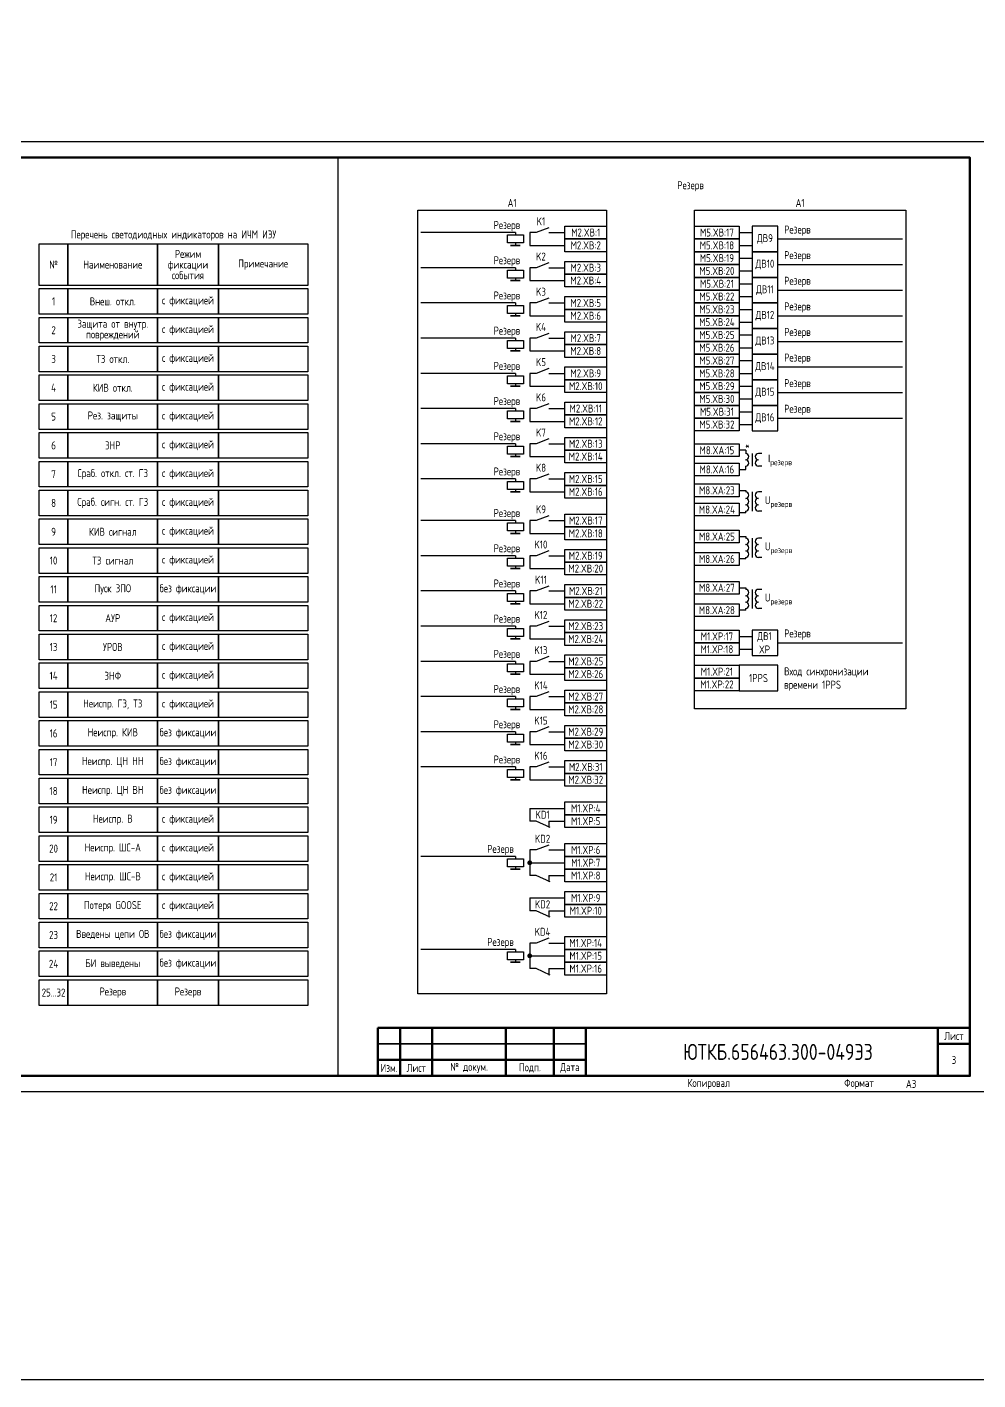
# Model space of a CAD drawing. Header units: millimetres. Extents: x -1117 to 4405, y -90 to 586.
# Drawn here: x 960.4 to 1257.5, y -90 to 332.8 of the extents above; entities that cross this region are included whole.
import ezdxf

# ---------------------------------------------------------------- set-up
doc = ezdxf.new("R2010")
doc.units = ezdxf.units.MM
doc.styles.add('Gost_type_A', font='GOST_A.TTF')

# ---------------------------------------------------------------- blocks, each defined once
blk = doc.blocks.new('Формат_А3')
blk.add_lwpolyline([(-420, 297), (0, 297), (0, 0), (-420, 0)], close=True)
at = {"lineweight": 50}
blk.add_lwpolyline([(-400, 292), (-5, 292), (-5, 5), (-400, 5)], close=True, dxfattribs=at)
blk = doc.blocks.new('Штамп малый нижний')
at = {"lineweight": 50}
for points in [[(-185, 15), (-178, 15), (-178, 5), (-185, 5)], [(-178, 15), (-168, 15), (-168, 5), (-178, 5)], [(-168, 15), (-145, 15), (-145, 5), (-168, 5)], [(-145, 15), (-130, 15), (-130, 5), (-145, 5)], [(-130, 15), (-120, 15), (-120, 5), (-130, 5)], [(-120, 15), (-10, 15), (-10, 0), (-120, 0)], [(-10, 15), (0, 15), (0, 10), (-10, 10)], [(-10, 10), (0, 10), (0, 0), (-10, 0)], [(-185, 5), (-178, 5), (-178, 0), (-185, 0)], [(-178, 5), (-168, 5), (-168, 0), (-178, 0)], [(-168, 5), (-145, 5), (-145, 0), (-168, 0)], [(-145, 5), (-130, 5), (-130, 0), (-145, 0)], [(-130, 5), (-120, 5), (-120, 0), (-130, 0)]]:
    blk.add_lwpolyline(points, close=True, dxfattribs=at)
for points in [[(-185, 15), (-178, 15), (-178, 10), (-185, 10)], [(-178, 15), (-168, 15), (-168, 10), (-178, 10)], [(-168, 15), (-145, 15), (-145, 10), (-168, 10)], [(-145, 15), (-130, 15), (-130, 10), (-145, 10)], [(-130, 15), (-120, 15), (-120, 10), (-130, 10)], [(-185, 10), (-178, 10), (-178, 5), (-185, 5)], [(-178, 10), (-168, 10), (-168, 5), (-178, 5)], [(-168, 10), (-145, 10), (-145, 5), (-168, 5)], [(-145, 10), (-130, 10), (-130, 5), (-145, 5)], [(-130, 10), (-120, 10), (-120, 5), (-130, 5)]]:
    blk.add_lwpolyline(points, close=True)
at = {"char_height": 2.5, "style": 'Gost_type_A'}
for s, insert, width, attachment_point in [('Лист', (-5, 12.5), 10, 5), ('Изм.', (-181.5, 2.5), 7, 5), ('Лист', (-173, 2.5), 10, 5), ('№ докум.', (-156.5, 2.5), 23, 5), ('Подп.', (-137.5, 2.5), 15, 5), ('Дата', (-125, 2.5), 10, 5), ('Копировал', (-75, -2.53), 13.1202, 6), ('Формат', (-30, -2.53), 13.1202, 6)]:
    blk.add_mtext(s, dxfattribs=dict(at, insert=insert, width=width, attachment_point=attachment_point))
blk = doc.blocks.new('POINT')
at = {"const_width": 0.75}
blk.add_lwpolyline([(-0.375, 0, 1), (0.375, 0, 1)], format="xyb", close=True, dxfattribs=at)

msp = doc.modelspace()

# ---------------------------------------------------------------- linework, layer by layer
for p, q in [((1057.5, 292), (1057.5, 5)), ((1112.94, 268.56), (1083.44, 268.56)), ((1112.94, 268.56), (1112.94, 267.81)), ((1182.93, 268.56), (1186.93, 268.56)), ((1194.93, 266.56), (1233.93, 266.56)), ((1112.94, 265.31), (1112.94, 264.56)), ((1182.93, 264.56), (1186.93, 264.56)), ((1182.93, 260.56), (1186.93, 260.56)), ((1194.93, 258.56), (1233.93, 258.56)), ((1112.94, 257.56), (1083.44, 257.56)), ((1112.94, 257.56), (1112.94, 256.81)), ((1112.94, 254.31), (1112.94, 253.56)), ((1182.93, 256.56), (1186.93, 256.56)), ((1182.93, 252.56), (1186.93, 252.56)), ((1194.93, 250.56), (1233.93, 250.56)), ((1112.94, 246.56), (1083.44, 246.56)), ((1112.94, 246.56), (1112.94, 245.81)), ((1182.93, 248.56), (1186.93, 248.56)), ((1112.94, 243.31), (1112.94, 242.56)), ((1182.93, 244.56), (1186.93, 244.56)), ((1194.93, 242.56), (1233.93, 242.56)), ((1182.93, 240.56), (1186.93, 240.56)), ((1112.94, 235.56), (1083.44, 235.56)), ((1112.94, 235.56), (1112.94, 234.81)), ((1182.93, 236.56), (1186.93, 236.56)), ((1182.93, 232.56), (1186.93, 232.56)), ((1194.93, 234.56), (1233.93, 234.56)), ((1112.94, 232.31), (1112.94, 231.56)), ((1182.93, 228.56), (1186.93, 228.56)), ((1112.94, 224.56), (1083.44, 224.56)), ((1112.94, 224.56), (1112.94, 223.81)), ((1182.93, 224.56), (1186.93, 224.56)), ((1194.93, 226.56), (1233.93, 226.56)), ((1112.94, 221.31), (1112.94, 220.56)), ((1182.93, 220.56), (1186.93, 220.56)), ((1182.93, 216.56), (1186.93, 216.56)), ((1194.93, 218.56), (1233.93, 218.56)), ((1112.94, 213.56), (1083.44, 213.56)), ((1112.94, 213.56), (1112.94, 212.81)), ((1182.93, 212.56), (1186.93, 212.56)), ((1112.94, 210.31), (1112.94, 209.56)), ((1182.93, 208.56), (1186.93, 208.56)), ((1194.93, 210.56), (1233.93, 210.56)), ((1112.94, 202.56), (1083.44, 202.56)), ((1112.94, 202.56), (1112.94, 201.81)), ((1112.94, 199.31), (1112.94, 198.56)), ((1184.93, 200.53), (1182.93, 200.53)), ((1182.93, 194.53), (1184.93, 194.53)), ((1112.94, 191.56), (1083.44, 191.56)), ((1112.94, 191.56), (1112.94, 190.81)), ((1112.94, 188.31), (1112.94, 187.56)), ((1112.94, 178.56), (1083.44, 178.56)), ((1112.94, 178.56), (1112.94, 177.81)), ((1112.94, 175.31), (1112.94, 174.56)), ((1112.94, 167.56), (1083.44, 167.56)), ((1112.94, 167.56), (1112.94, 166.81)), ((1112.94, 164.31), (1112.94, 163.56)), ((1112.94, 156.56), (1083.44, 156.56)), ((1112.94, 156.56), (1112.94, 155.81)), ((1112.94, 153.31), (1112.94, 152.56)), ((1112.94, 145.56), (1083.44, 145.56)), ((1112.94, 145.56), (1112.94, 144.81)), ((1112.94, 142.31), (1112.94, 141.56)), ((1182.93, 142.35), (1186.93, 142.35)), ((1194.93, 140.35), (1233.93, 140.35)), ((1182.93, 138.35), (1186.93, 138.35)), ((1112.94, 134.56), (1083.44, 134.56)), ((1112.94, 134.56), (1112.94, 133.81)), ((1112.94, 131.31), (1112.94, 130.56)), ((1112.94, 123.56), (1083.44, 123.56)), ((1112.94, 123.56), (1112.94, 122.81)), ((1112.94, 120.31), (1112.94, 119.56)), ((1112.94, 112.56), (1083.44, 112.56)), ((1112.94, 112.56), (1112.94, 111.81)), ((1112.94, 109.31), (1112.94, 108.56)), ((1112.94, 101.56), (1083.44, 101.56)), ((1112.94, 101.56), (1112.94, 100.81)), ((1112.94, 98.31), (1112.94, 97.56)), ((1117.44, 88.62), (1117.44, 84.62)), ((1123.44, 84.62), (1123.44, 82.62)), ((1112.94, 73.62), (1083.44, 73.62)), ((1112.94, 73.62), (1112.94, 72.87)), ((1112.94, 70.37), (1112.94, 69.62)), ((1123.44, 67.62), (1123.44, 65.62)), ((1117.44, 60.62), (1117.44, 56.62)), ((1123.44, 56.62), (1123.44, 54.62)), ((1112.94, 44.54), (1083.44, 44.54)), ((1112.94, 44.54), (1112.94, 43.79)), ((1112.94, 41.29), (1112.94, 40.54)), ((1123.44, 38.54), (1123.44, 36.54))]:
    msp.add_line(p, q)
at = {"ltscale": 1.08}
for p, q in [((1119.44, 268.56), (1117.44, 268.56)), ((1117.44, 268.56), (1117.44, 264.56)), ((1123.44, 268.56), (1128.44, 268.56)), ((1117.44, 264.56), (1128.44, 264.56)), ((1119.44, 257.56), (1117.44, 257.56)), ((1117.44, 257.56), (1117.44, 253.56)), ((1123.44, 257.56), (1128.44, 257.56)), ((1117.44, 253.56), (1128.44, 253.56)), ((1119.44, 246.56), (1117.44, 246.56)), ((1117.44, 246.56), (1117.44, 242.56)), ((1123.44, 246.56), (1128.44, 246.56)), ((1117.44, 242.56), (1128.44, 242.56)), ((1119.44, 235.56), (1117.44, 235.56)), ((1117.44, 235.56), (1117.44, 231.56)), ((1123.44, 235.56), (1128.44, 235.56)), ((1117.44, 231.56), (1128.44, 231.56)), ((1119.44, 224.56), (1117.44, 224.56)), ((1117.44, 224.56), (1117.44, 220.56)), ((1123.44, 224.56), (1128.44, 224.56)), ((1117.44, 220.56), (1128.44, 220.56)), ((1119.44, 213.56), (1117.44, 213.56)), ((1117.44, 213.56), (1117.44, 209.56)), ((1123.44, 213.56), (1128.44, 213.56)), ((1117.44, 209.56), (1128.44, 209.56)), ((1119.44, 202.56), (1117.44, 202.56)), ((1117.44, 202.56), (1117.44, 198.56)), ((1123.44, 202.56), (1128.44, 202.56)), ((1117.44, 198.56), (1128.44, 198.56)), ((1119.44, 191.56), (1117.44, 191.56)), ((1117.44, 191.56), (1117.44, 187.56)), ((1123.44, 191.56), (1128.44, 191.56)), ((1117.44, 187.56), (1128.44, 187.56)), ((1119.44, 178.56), (1117.44, 178.56)), ((1117.44, 178.56), (1117.44, 174.56)), ((1123.44, 178.56), (1128.44, 178.56)), ((1117.44, 174.56), (1128.44, 174.56)), ((1119.44, 167.56), (1117.44, 167.56)), ((1117.44, 167.56), (1117.44, 163.56)), ((1123.44, 167.56), (1128.44, 167.56)), ((1117.44, 163.56), (1128.44, 163.56)), ((1119.44, 156.56), (1117.44, 156.56)), ((1117.44, 156.56), (1117.44, 152.56)), ((1123.44, 156.56), (1128.44, 156.56)), ((1117.44, 152.56), (1128.44, 152.56)), ((1119.44, 145.56), (1117.44, 145.56)), ((1117.44, 145.56), (1117.44, 141.56)), ((1123.44, 145.56), (1128.44, 145.56)), ((1117.44, 141.56), (1128.44, 141.56)), ((1119.44, 134.56), (1117.44, 134.56)), ((1117.44, 134.56), (1117.44, 130.56)), ((1123.44, 134.56), (1128.44, 134.56)), ((1117.44, 130.56), (1128.44, 130.56)), ((1119.44, 123.56), (1117.44, 123.56)), ((1117.44, 123.56), (1117.44, 119.56)), ((1123.44, 123.56), (1128.44, 123.56)), ((1117.44, 119.56), (1128.44, 119.56)), ((1119.44, 112.56), (1117.44, 112.56)), ((1117.44, 112.56), (1117.44, 108.56)), ((1123.44, 112.56), (1128.44, 112.56)), ((1117.44, 108.56), (1128.44, 108.56)), ((1119.44, 101.56), (1117.44, 101.56)), ((1117.44, 101.56), (1117.44, 97.56)), ((1123.44, 101.56), (1128.44, 101.56)), ((1117.44, 97.56), (1128.44, 97.56)), ((1117.44, 88.62), (1128.44, 88.62)), ((1119.44, 84.62), (1117.44, 84.62)), ((1123.44, 84.62), (1128.44, 84.62)), ((1119.44, 75.62), (1117.44, 75.62)), ((1117.44, 75.62), (1117.44, 67.62)), ((1123.44, 75.62), (1128.44, 75.62)), ((1117.44, 71.62), (1128.44, 71.62)), ((1119.44, 67.62), (1117.44, 67.62)), ((1123.44, 67.62), (1128.44, 67.62)), ((1117.44, 60.62), (1128.44, 60.62)), ((1119.44, 56.62), (1117.44, 56.62)), ((1123.44, 56.62), (1128.44, 56.62)), ((1119.44, 46.54), (1117.44, 46.54)), ((1117.44, 46.54), (1117.44, 38.54)), ((1123.44, 46.54), (1128.44, 46.54)), ((1117.44, 42.54), (1128.44, 42.54)), ((1119.44, 38.54), (1117.44, 38.54)), ((1123.44, 38.54), (1128.44, 38.54))]:
    msp.add_line(p, q, dxfattribs=at)
at = {"ltscale": 4.32}
for p, q in [((1123.44, 270.06), (1119.44, 268.56)), ((1123.44, 259.06), (1119.44, 257.56)), ((1123.44, 248.06), (1119.44, 246.56)), ((1123.44, 237.06), (1119.44, 235.56)), ((1123.44, 226.06), (1119.44, 224.56)), ((1123.44, 215.06), (1119.44, 213.56)), ((1123.44, 204.06), (1119.44, 202.56)), ((1123.44, 193.06), (1119.44, 191.56)), ((1123.44, 180.06), (1119.44, 178.56)), ((1123.44, 169.06), (1119.44, 167.56)), ((1123.44, 158.06), (1119.44, 156.56)), ((1123.44, 147.06), (1119.44, 145.56)), ((1123.44, 136.06), (1119.44, 134.56)), ((1123.44, 125.06), (1119.44, 123.56)), ((1123.44, 114.06), (1119.44, 112.56)), ((1123.44, 103.06), (1119.44, 101.56)), ((1123.84, 82.62), (1119.44, 84.62)), ((1123.44, 77.12), (1119.44, 75.62)), ((1123.84, 65.62), (1119.44, 67.62)), ((1123.84, 54.62), (1119.44, 56.62)), ((1123.44, 48.04), (1119.44, 46.54)), ((1123.84, 36.54), (1119.44, 38.54))]:
    msp.add_line(p, q, dxfattribs=at)
at = {"ltscale": 4}
for p, q in [((1184.93, 200.53), (1184.93, 199.53)), ((1184.93, 200.03), (1184.93, 199.53)), ((1186.93, 199.53), (1186.93, 195.53)), ((1186.93, 199.53), (1186.93, 195.53)), ((1189.93, 199.53), (1188.93, 199.53)), ((1189.93, 199.53), (1188.93, 199.53)), ((1184.93, 194.53), (1184.93, 195.53)), ((1189.93, 195.53), (1188.93, 195.53)), ((1189.93, 195.53), (1188.93, 195.53)), ((1182.93, 187.99), (1184.93, 187.99)), ((1184.93, 187.99), (1184.93, 187.49)), ((1184.93, 187.99), (1184.93, 187.49)), ((1186.93, 187.49), (1186.93, 183.49)), ((1189.93, 187.49), (1188.93, 187.49)), ((1186.93, 185.49), (1186.93, 181.49)), ((1184.93, 180.99), (1182.93, 180.99)), ((1184.93, 180.99), (1184.93, 181.49)), ((1189.93, 181.49), (1188.93, 181.49)), ((1182.93, 173.55), (1184.93, 173.55)), ((1184.93, 173.55), (1184.93, 173.05)), ((1184.93, 173.55), (1184.93, 173.05)), ((1186.93, 173.05), (1186.93, 169.05)), ((1186.93, 171.05), (1186.93, 167.05)), ((1189.93, 173.05), (1188.93, 173.05)), ((1184.93, 166.55), (1182.93, 166.55)), ((1184.93, 166.55), (1184.93, 167.05)), ((1189.93, 167.05), (1188.93, 167.05)), ((1182.93, 157.55), (1184.93, 157.55)), ((1184.93, 157.55), (1184.93, 157.05)), ((1184.93, 157.55), (1184.93, 157.05)), ((1186.93, 157.05), (1186.93, 153.05)), ((1189.93, 157.05), (1188.93, 157.05)), ((1186.93, 155.05), (1186.93, 151.05)), ((1184.93, 150.55), (1182.93, 150.55)), ((1184.93, 150.55), (1184.93, 151.05)), ((1189.93, 151.05), (1188.93, 151.05))]:
    msp.add_line(p, q, dxfattribs=at)
at = {"color": 6}
msp.add_lwpolyline([(-1117.42, 586), (4404.54, 586), (4404.54, -90), (-1117.42, -90)], close=True, dxfattribs=at)
for points in [[(1082.44, 275.56), (1141.44, 275.56), (1141.44, 30.63), (1082.44, 30.63)], [(1168.93, 275.56), (1234.93, 275.56), (1234.93, 119.69), (1168.93, 119.69)], [(1115.44, 267.81), (1115.44, 265.31), (1110.44, 265.31), (1110.44, 267.81)], [(1128.44, 270.56), (1141.44, 270.56), (1141.44, 266.56), (1128.44, 266.56)], [(1128.44, 266.56), (1141.44, 266.56), (1141.44, 262.56), (1128.44, 262.56)], [(1168.93, 270.56), (1182.93, 270.56), (1182.93, 266.56), (1168.93, 266.56)], [(1168.93, 266.56), (1182.93, 266.56), (1182.93, 262.56), (1168.93, 262.56)], [(964.14, 265.05), (973.14, 265.05), (973.14, 252.05), (964.14, 252.05)], [(973.14, 265.05), (1001.14, 265.05), (1001.14, 252.05), (973.14, 252.05)], [(1001.14, 265.05), (1020.14, 265.05), (1020.14, 252.05), (1001.14, 252.05)], [(1020.14, 265.05), (1048.14, 265.05), (1048.14, 252.05), (1020.14, 252.05)], [(1114.44, 264.56), (1111.44, 264.56)], [(1168.93, 262.56), (1182.93, 262.56), (1182.93, 258.56), (1168.93, 258.56)], [(1128.44, 259.56), (1141.44, 259.56), (1141.44, 255.56), (1128.44, 255.56)], [(1168.93, 258.56), (1182.93, 258.56), (1182.93, 254.56), (1168.93, 254.56)], [(1115.44, 256.81), (1115.44, 254.31), (1110.44, 254.31), (1110.44, 256.81)], [(1128.44, 255.56), (1141.44, 255.56), (1141.44, 251.56), (1128.44, 251.56)], [(1168.93, 254.56), (1182.93, 254.56), (1182.93, 250.56), (1168.93, 250.56)], [(964.14, 251.05), (973.14, 251.05), (973.14, 243.05), (964.14, 243.05)], [(973.14, 251.05), (1001.14, 251.05), (1001.14, 243.05), (973.14, 243.05)], [(1001.14, 251.05), (1020.14, 251.05), (1020.14, 243.05), (1001.14, 243.05)], [(1020.14, 251.05), (1048.14, 251.05), (1048.14, 243.05), (1020.14, 243.05)], [(1114.44, 253.56), (1111.44, 253.56)], [(1168.93, 250.56), (1182.93, 250.56), (1182.93, 246.56), (1168.93, 246.56)], [(1115.44, 245.81), (1115.44, 243.31), (1110.44, 243.31), (1110.44, 245.81)], [(1128.44, 248.56), (1141.44, 248.56), (1141.44, 244.56), (1128.44, 244.56)], [(1168.93, 246.56), (1182.93, 246.56), (1182.93, 242.56), (1168.93, 242.56)], [(964.14, 242.05), (973.14, 242.05), (973.14, 234.05), (964.14, 234.05)], [(973.14, 242.05), (1001.14, 242.05), (1001.14, 234.05), (973.14, 234.05)], [(1001.14, 242.05), (1020.14, 242.05), (1020.14, 234.05), (1001.14, 234.05)], [(1020.14, 242.05), (1048.14, 242.05), (1048.14, 234.05), (1020.14, 234.05)], [(1114.44, 242.56), (1111.44, 242.56)], [(1128.44, 244.56), (1141.44, 244.56), (1141.44, 240.56), (1128.44, 240.56)], [(1168.93, 242.56), (1182.93, 242.56), (1182.93, 238.56), (1168.93, 238.56)], [(1128.44, 237.56), (1141.44, 237.56), (1141.44, 233.56), (1128.44, 233.56)], [(1168.93, 238.56), (1182.93, 238.56), (1182.93, 234.56), (1168.93, 234.56)], [(964.14, 233.05), (973.14, 233.05), (973.14, 225.05), (964.14, 225.05)], [(973.14, 233.05), (1001.14, 233.05), (1001.14, 225.05), (973.14, 225.05)], [(1001.14, 233.05), (1020.14, 233.05), (1020.14, 225.05), (1001.14, 225.05)], [(1020.14, 233.05), (1048.14, 233.05), (1048.14, 225.05), (1020.14, 225.05)], [(1115.44, 234.81), (1115.44, 232.31), (1110.44, 232.31), (1110.44, 234.81)], [(1128.44, 233.56), (1141.44, 233.56), (1141.44, 229.56), (1128.44, 229.56)], [(1168.93, 234.56), (1182.93, 234.56), (1182.93, 230.56), (1168.93, 230.56)], [(1114.44, 231.56), (1111.44, 231.56)], [(1168.93, 230.56), (1182.93, 230.56), (1182.93, 226.56), (1168.93, 226.56)], [(1128.44, 226.56), (1141.44, 226.56), (1141.44, 222.56), (1128.44, 222.56)], [(1168.93, 226.56), (1182.93, 226.56), (1182.93, 222.56), (1168.93, 222.56)], [(964.14, 224.05), (973.14, 224.05), (973.14, 216.05), (964.14, 216.05)], [(973.14, 224.05), (1001.14, 224.05), (1001.14, 216.05), (973.14, 216.05)], [(1001.14, 224.05), (1020.14, 224.05), (1020.14, 216.05), (1001.14, 216.05)], [(1020.14, 224.05), (1048.14, 224.05), (1048.14, 216.05), (1020.14, 216.05)], [(1115.44, 223.81), (1115.44, 221.31), (1110.44, 221.31), (1110.44, 223.81)], [(1114.44, 220.56), (1111.44, 220.56)], [(1128.44, 222.56), (1141.44, 222.56), (1141.44, 218.56), (1128.44, 218.56)], [(1168.93, 222.56), (1182.93, 222.56), (1182.93, 218.56), (1168.93, 218.56)], [(1168.93, 218.56), (1182.93, 218.56), (1182.93, 214.56), (1168.93, 214.56)], [(964.14, 215.05), (973.14, 215.05), (973.14, 207.05), (964.14, 207.05)], [(973.14, 215.05), (1001.14, 215.05), (1001.14, 207.05), (973.14, 207.05)], [(1001.14, 215.05), (1020.14, 215.05), (1020.14, 207.05), (1001.14, 207.05)], [(1020.14, 215.05), (1048.14, 215.05), (1048.14, 207.05), (1020.14, 207.05)], [(1115.44, 212.81), (1115.44, 210.31), (1110.44, 210.31), (1110.44, 212.81)], [(1128.44, 215.56), (1141.44, 215.56), (1141.44, 211.56), (1128.44, 211.56)], [(1128.44, 211.56), (1141.44, 211.56), (1141.44, 207.56), (1128.44, 207.56)], [(1168.93, 214.56), (1182.93, 214.56), (1182.93, 210.56), (1168.93, 210.56)], [(1114.44, 209.56), (1111.44, 209.56)], [(1168.93, 210.56), (1182.93, 210.56), (1182.93, 206.56), (1168.93, 206.56)], [(964.14, 206.05), (973.14, 206.05), (973.14, 198.05), (964.14, 198.05)], [(973.14, 206.05), (1001.14, 206.05), (1001.14, 198.05), (973.14, 198.05)], [(1001.14, 206.05), (1020.14, 206.05), (1020.14, 198.05), (1001.14, 198.05)], [(1020.14, 206.05), (1048.14, 206.05), (1048.14, 198.05), (1020.14, 198.05)], [(1128.44, 204.56), (1141.44, 204.56), (1141.44, 200.56), (1128.44, 200.56)], [(1115.44, 201.81), (1115.44, 199.31), (1110.44, 199.31), (1110.44, 201.81)], [(1128.44, 200.56), (1141.44, 200.56), (1141.44, 196.56), (1128.44, 196.56)], [(1168.93, 202.53), (1182.93, 202.53), (1182.93, 198.53), (1168.93, 198.53)], [(964.14, 197.05), (973.14, 197.05), (973.14, 189.05), (964.14, 189.05)], [(973.14, 197.05), (1001.14, 197.05), (1001.14, 189.05), (973.14, 189.05)], [(1001.14, 197.05), (1020.14, 197.05), (1020.14, 189.05), (1001.14, 189.05)], [(1020.14, 197.05), (1048.14, 197.05), (1048.14, 189.05), (1020.14, 189.05)], [(1114.44, 198.56), (1111.44, 198.56)], [(1168.93, 196.53), (1182.93, 196.53), (1182.93, 192.53), (1168.93, 192.53)], [(1115.44, 190.81), (1115.44, 188.31), (1110.44, 188.31), (1110.44, 190.81)], [(1128.44, 193.56), (1141.44, 193.56), (1141.44, 189.56), (1128.44, 189.56)], [(964.14, 188.05), (973.14, 188.05), (973.14, 180.05), (964.14, 180.05)], [(973.14, 188.05), (1001.14, 188.05), (1001.14, 180.05), (973.14, 180.05)], [(1001.14, 188.05), (1020.14, 188.05), (1020.14, 180.05), (1001.14, 180.05)], [(1020.14, 188.05), (1048.14, 188.05), (1048.14, 180.05), (1020.14, 180.05)], [(1114.44, 187.56), (1111.44, 187.56)], [(1128.44, 189.56), (1141.44, 189.56), (1141.44, 185.56), (1128.44, 185.56)], [(1168.93, 189.99), (1182.93, 189.99), (1182.93, 185.99), (1168.93, 185.99)], [(1168.93, 183.99), (1182.93, 183.99), (1182.93, 179.99), (1168.93, 179.99)], [(964.14, 179.05), (973.14, 179.05), (973.14, 171.05), (964.14, 171.05)], [(973.14, 179.05), (1001.14, 179.05), (1001.14, 171.05), (973.14, 171.05)], [(1001.14, 179.05), (1020.14, 179.05), (1020.14, 171.05), (1001.14, 171.05)], [(1020.14, 179.05), (1048.14, 179.05), (1048.14, 171.05), (1020.14, 171.05)], [(1115.44, 177.81), (1115.44, 175.31), (1110.44, 175.31), (1110.44, 177.81)], [(1128.44, 180.56), (1141.44, 180.56), (1141.44, 176.56), (1128.44, 176.56)], [(1114.44, 174.56), (1111.44, 174.56)], [(1128.44, 176.56), (1141.44, 176.56), (1141.44, 172.56), (1128.44, 172.56)], [(1168.93, 175.55), (1182.93, 175.55), (1182.93, 171.55), (1168.93, 171.55)], [(964.14, 170.05), (973.14, 170.05), (973.14, 162.05), (964.14, 162.05)], [(973.14, 170.05), (1001.14, 170.05), (1001.14, 162.05), (973.14, 162.05)], [(1001.14, 170.05), (1020.14, 170.05), (1020.14, 162.05), (1001.14, 162.05)], [(1020.14, 170.05), (1048.14, 170.05), (1048.14, 162.05), (1020.14, 162.05)], [(1128.44, 169.56), (1141.44, 169.56), (1141.44, 165.56), (1128.44, 165.56)], [(1115.44, 166.81), (1115.44, 164.31), (1110.44, 164.31), (1110.44, 166.81)], [(1128.44, 165.56), (1141.44, 165.56), (1141.44, 161.56), (1128.44, 161.56)], [(1168.93, 168.55), (1182.93, 168.55), (1182.93, 164.55), (1168.93, 164.55)], [(964.14, 161.05), (973.14, 161.05), (973.14, 153.05), (964.14, 153.05)], [(973.14, 161.05), (1001.14, 161.05), (1001.14, 153.05), (973.14, 153.05)], [(1001.14, 161.05), (1020.14, 161.05), (1020.14, 153.05), (1001.14, 153.05)], [(1020.14, 161.05), (1048.14, 161.05), (1048.14, 153.05), (1020.14, 153.05)], [(1114.44, 163.56), (1111.44, 163.56)], [(1128.44, 158.56), (1141.44, 158.56), (1141.44, 154.56), (1128.44, 154.56)], [(1168.93, 159.55), (1182.93, 159.55), (1182.93, 155.55), (1168.93, 155.55)], [(1115.44, 155.81), (1115.44, 153.31), (1110.44, 153.31), (1110.44, 155.81)], [(1114.44, 152.56), (1111.44, 152.56)], [(1128.44, 154.56), (1141.44, 154.56), (1141.44, 150.56), (1128.44, 150.56)], [(1168.93, 152.55), (1182.93, 152.55), (1182.93, 148.55), (1168.93, 148.55)], [(964.14, 152.05), (973.14, 152.05), (973.14, 144.05), (964.14, 144.05)], [(973.14, 152.05), (1001.14, 152.05), (1001.14, 144.05), (973.14, 144.05)], [(1001.14, 152.05), (1020.14, 152.05), (1020.14, 144.05), (1001.14, 144.05)], [(1020.14, 152.05), (1048.14, 152.05), (1048.14, 144.05), (1020.14, 144.05)], [(1115.44, 144.81), (1115.44, 142.31), (1110.44, 142.31), (1110.44, 144.81)], [(1128.44, 147.56), (1141.44, 147.56), (1141.44, 143.56), (1128.44, 143.56)], [(1168.93, 144.35), (1182.93, 144.35), (1182.93, 140.35), (1168.93, 140.35)], [(964.14, 143.05), (973.14, 143.05), (973.14, 135.05), (964.14, 135.05)], [(973.14, 143.05), (1001.14, 143.05), (1001.14, 135.05), (973.14, 135.05)], [(1001.14, 143.05), (1020.14, 143.05), (1020.14, 135.05), (1001.14, 135.05)], [(1020.14, 143.05), (1048.14, 143.05), (1048.14, 135.05), (1020.14, 135.05)], [(1114.44, 141.56), (1111.44, 141.56)], [(1128.44, 143.56), (1141.44, 143.56), (1141.44, 139.56), (1128.44, 139.56)], [(1168.93, 140.35), (1182.93, 140.35), (1182.93, 136.35), (1168.93, 136.35)], [(1128.44, 136.56), (1141.44, 136.56), (1141.44, 132.56), (1128.44, 132.56)], [(964.14, 134.05), (973.14, 134.05), (973.14, 126.05), (964.14, 126.05)], [(973.14, 134.05), (1001.14, 134.05), (1001.14, 126.05), (973.14, 126.05)], [(1001.14, 134.05), (1020.14, 134.05), (1020.14, 126.05), (1001.14, 126.05)], [(1020.14, 134.05), (1048.14, 134.05), (1048.14, 126.05), (1020.14, 126.05)], [(1115.44, 133.81), (1115.44, 131.31), (1110.44, 131.31), (1110.44, 133.81)], [(1128.44, 132.56), (1141.44, 132.56), (1141.44, 128.56), (1128.44, 128.56)], [(1168.93, 133.34), (1182.93, 133.34), (1182.93, 129.34), (1168.93, 129.34)], [(1114.44, 130.56), (1111.44, 130.56)], [(1168.93, 129.34), (1182.93, 129.34), (1182.93, 125.34), (1168.93, 125.34)], [(964.14, 125.05), (973.14, 125.05), (973.14, 117.05), (964.14, 117.05)], [(973.14, 125.05), (1001.14, 125.05), (1001.14, 117.05), (973.14, 117.05)], [(1001.14, 125.05), (1020.14, 125.05), (1020.14, 117.05), (1001.14, 117.05)], [(1020.14, 125.05), (1048.14, 125.05), (1048.14, 117.05), (1020.14, 117.05)], [(1115.44, 122.81), (1115.44, 120.31), (1110.44, 120.31), (1110.44, 122.81)], [(1128.44, 125.56), (1141.44, 125.56), (1141.44, 121.56), (1128.44, 121.56)], [(1114.44, 119.56), (1111.44, 119.56)], [(1128.44, 121.56), (1141.44, 121.56), (1141.44, 117.56), (1128.44, 117.56)], [(964.14, 116.05), (973.14, 116.05), (973.14, 108.05), (964.14, 108.05)], [(973.14, 116.05), (1001.14, 116.05), (1001.14, 108.05), (973.14, 108.05)], [(1001.14, 116.05), (1020.14, 116.05), (1020.14, 108.05), (1001.14, 108.05)], [(1020.14, 116.05), (1048.14, 116.05), (1048.14, 108.05), (1020.14, 108.05)], [(1128.44, 114.56), (1141.44, 114.56), (1141.44, 110.56), (1128.44, 110.56)], [(1115.44, 111.81), (1115.44, 109.31), (1110.44, 109.31), (1110.44, 111.81)], [(1128.44, 110.56), (1141.44, 110.56), (1141.44, 106.56), (1128.44, 106.56)], [(964.14, 107.05), (973.14, 107.05), (973.14, 99.05), (964.14, 99.05)], [(973.14, 107.05), (1001.14, 107.05), (1001.14, 99.05), (973.14, 99.05)], [(1001.14, 107.05), (1020.14, 107.05), (1020.14, 99.05), (1001.14, 99.05)], [(1020.14, 107.05), (1048.14, 107.05), (1048.14, 99.05), (1020.14, 99.05)], [(1114.44, 108.56), (1111.44, 108.56)], [(1128.44, 103.56), (1141.44, 103.56), (1141.44, 99.56), (1128.44, 99.56)], [(964.14, 98.05), (973.14, 98.05), (973.14, 90.05), (964.14, 90.05)], [(973.14, 98.05), (1001.14, 98.05), (1001.14, 90.05), (973.14, 90.05)], [(1001.14, 98.05), (1020.14, 98.05), (1020.14, 90.05), (1001.14, 90.05)], [(1020.14, 98.05), (1048.14, 98.05), (1048.14, 90.05), (1020.14, 90.05)], [(1115.44, 100.81), (1115.44, 98.31), (1110.44, 98.31), (1110.44, 100.81)], [(1114.44, 97.56), (1111.44, 97.56)], [(1128.44, 99.56), (1141.44, 99.56), (1141.44, 95.56), (1128.44, 95.56)], [(964.14, 89.05), (973.14, 89.05), (973.14, 81.05), (964.14, 81.05)], [(973.14, 89.05), (1001.14, 89.05), (1001.14, 81.05), (973.14, 81.05)], [(1001.14, 89.05), (1020.14, 89.05), (1020.14, 81.05), (1001.14, 81.05)], [(1020.14, 89.05), (1048.14, 89.05), (1048.14, 81.05), (1020.14, 81.05)], [(1128.44, 90.62), (1141.44, 90.62), (1141.44, 86.62), (1128.44, 86.62)], [(1128.44, 86.62), (1141.44, 86.62), (1141.44, 82.62), (1128.44, 82.62)], [(964.14, 80.05), (973.14, 80.05), (973.14, 72.05), (964.14, 72.05)], [(973.14, 80.05), (1001.14, 80.05), (1001.14, 72.05), (973.14, 72.05)], [(1001.14, 80.05), (1020.14, 80.05), (1020.14, 72.05), (1001.14, 72.05)], [(1020.14, 80.05), (1048.14, 80.05), (1048.14, 72.05), (1020.14, 72.05)], [(1128.44, 77.62), (1141.44, 77.62), (1141.44, 73.62), (1128.44, 73.62)], [(1115.44, 72.87), (1115.44, 70.37), (1110.44, 70.37), (1110.44, 72.87)], [(1128.44, 73.62), (1141.44, 73.62), (1141.44, 69.62), (1128.44, 69.62)], [(964.14, 71.05), (973.14, 71.05), (973.14, 63.05), (964.14, 63.05)], [(973.14, 71.05), (1001.14, 71.05), (1001.14, 63.05), (973.14, 63.05)], [(1001.14, 71.05), (1020.14, 71.05), (1020.14, 63.05), (1001.14, 63.05)], [(1020.14, 71.05), (1048.14, 71.05), (1048.14, 63.05), (1020.14, 63.05)], [(1114.44, 69.62), (1111.44, 69.62)], [(1128.44, 69.62), (1141.44, 69.62), (1141.44, 65.62), (1128.44, 65.62)], [(964.14, 62.05), (973.14, 62.05), (973.14, 54.05), (964.14, 54.05)], [(973.14, 62.05), (1001.14, 62.05), (1001.14, 54.05), (973.14, 54.05)], [(1001.14, 62.05), (1020.14, 62.05), (1020.14, 54.05), (1001.14, 54.05)], [(1020.14, 62.05), (1048.14, 62.05), (1048.14, 54.05), (1020.14, 54.05)], [(1128.44, 62.62), (1141.44, 62.62), (1141.44, 58.62), (1128.44, 58.62)], [(1128.44, 58.62), (1141.44, 58.62), (1141.44, 54.62), (1128.44, 54.62)], [(964.14, 53.05), (973.14, 53.05), (973.14, 45.05), (964.14, 45.05)], [(973.14, 53.05), (1001.14, 53.05), (1001.14, 45.05), (973.14, 45.05)], [(1001.14, 53.05), (1020.14, 53.05), (1020.14, 45.05), (1001.14, 45.05)], [(1020.14, 53.05), (1048.14, 53.05), (1048.14, 45.05), (1020.14, 45.05)], [(1128.44, 48.54), (1141.44, 48.54), (1141.44, 44.54), (1128.44, 44.54)], [(964.14, 44.05), (973.14, 44.05), (973.14, 36.05), (964.14, 36.05)], [(973.14, 44.05), (1001.14, 44.05), (1001.14, 36.05), (973.14, 36.05)], [(1001.14, 44.05), (1020.14, 44.05), (1020.14, 36.05), (1001.14, 36.05)], [(1020.14, 44.05), (1048.14, 44.05), (1048.14, 36.05), (1020.14, 36.05)], [(1115.44, 43.79), (1115.44, 41.29), (1110.44, 41.29), (1110.44, 43.79)], [(1128.44, 44.54), (1141.44, 44.54), (1141.44, 40.54), (1128.44, 40.54)], [(1114.44, 40.54), (1111.44, 40.54)], [(1128.44, 40.54), (1141.44, 40.54), (1141.44, 36.54), (1128.44, 36.54)], [(964.14, 35.05), (973.14, 35.05), (973.14, 27.05), (964.14, 27.05)], [(973.14, 35.05), (1001.14, 35.05), (1001.14, 27.05), (973.14, 27.05)], [(1001.14, 35.05), (1020.14, 35.05), (1020.14, 27.05), (1001.14, 27.05)], [(1020.14, 35.05), (1048.14, 35.05), (1048.14, 27.05), (1020.14, 27.05)]]:
    msp.add_lwpolyline(points, close=True)
at = {"ltscale": 4}
for points in [[(1186.93, 262.56), (1194.93, 262.56), (1194.93, 270.56), (1186.93, 270.56)], [(1186.93, 254.56), (1194.93, 254.56), (1194.93, 262.56), (1186.93, 262.56)], [(1186.93, 246.56), (1194.93, 246.56), (1194.93, 254.56), (1186.93, 254.56)], [(1186.93, 238.56), (1194.93, 238.56), (1194.93, 246.56), (1186.93, 246.56)], [(1186.93, 230.56), (1194.93, 230.56), (1194.93, 238.56), (1186.93, 238.56)], [(1186.93, 222.56), (1194.93, 222.56), (1194.93, 230.56), (1186.93, 230.56)], [(1186.93, 214.56), (1194.93, 214.56), (1194.93, 222.56), (1186.93, 222.56)], [(1186.93, 206.56), (1194.93, 206.56), (1194.93, 214.56), (1186.93, 214.56)], [(1186.93, 136.35), (1194.93, 136.35), (1194.93, 144.35), (1186.93, 144.35)], [(1182.93, 125.34), (1194.93, 125.34), (1194.93, 133.34), (1182.93, 133.34)]]:
    msp.add_lwpolyline(points, close=True, dxfattribs=at)
for centre, start, end in [((1184.93, 198.53), 270, 90), ((1184.93, 198.53), 270, 90), ((1188.93, 198.53), 90, 270), ((1188.93, 198.53), 90, 270), ((1184.93, 196.53), 270, 90), ((1184.93, 196.53), 270, 90), ((1188.93, 196.53), 90, 270), ((1188.93, 196.53), 90, 270), ((1184.93, 186.49), 270, 90), ((1188.93, 186.49), 90, 270), ((1188.93, 186.49), 90, 270), ((1184.93, 184.49), 270, 90), ((1184.93, 182.49), 270, 90), ((1188.93, 184.49), 90, 270), ((1188.93, 184.49), 90, 270), ((1188.93, 182.49), 90, 270), ((1184.93, 172.05), 270, 90), ((1184.93, 170.05), 270, 90), ((1188.93, 172.05), 90, 270), ((1188.93, 172.05), 90, 270), ((1188.93, 170.05), 90, 270), ((1188.93, 170.05), 90, 270), ((1184.93, 168.05), 270, 90), ((1188.93, 168.05), 90, 270), ((1184.93, 156.05), 270, 90), ((1188.93, 156.05), 90, 270), ((1188.93, 156.05), 90, 270), ((1184.93, 154.05), 270, 90), ((1184.93, 152.05), 270, 90), ((1188.93, 154.05), 90, 270), ((1188.93, 154.05), 90, 270), ((1188.93, 152.05), 90, 270)]:
    msp.add_arc(centre, 1, start, end, dxfattribs=at)

# ---------------------------------------------------------------- block references
at = {"color": 1}
for name, p in [('Формат_А3', (1260, 0)), ('Штамп малый нижний', (1255, 5))]:
    msp.add_blockref(name, p, dxfattribs=at)
for p in [(1117.44, 71.62), (1117.44, 42.54)]:
    msp.add_blockref('POINT', p)

# ---------------------------------------------------------------- texts
at = {"lineweight": 25, "insert": (1167.69, 283), "char_height": 2.5, "width": 395, "attachment_point": 5, "line_spacing_factor": 0.9, "style": 'Gost_type_A'}
msp.add_mtext('Резерв', dxfattribs=at)
at = {"char_height": 2.5, "style": 'Gost_type_A'}
for s, insert, width, attachment_point, line_spacing_factor in [('A1', (1111.94, 276.56), 59, 8, 0.9), ('A1', (1201.93, 276.56), 66, 8, 0.9), ('Перечень светодиодных индикаторов на ИЧМ ИЭУ', (1006.14, 266.05), 84, 8, 0.9), ('Режим\\Pфиксации события', (1010.64, 258.55), 19, 5, 0.8), ('№ ', (968.64, 258.55), 9, 5, 0.8), ('Наименование ', (987.14, 258.55), 28, 5, 0.8), ('Примечание', (1034.14, 258.55), 28, 5, 0.8), ('1', (968.64, 247.05), 9, 5, 0.8), ('Внеш. откл. ', (987.14, 247.05), 28, 5, 0.8), ('с фиксацией', (1010.64, 247.05), 19, 5, 0.8), ('Защита от внутр. повреждений', (987.14, 238.05), 28, 5, 0.8), ('2', (968.64, 238.05), 9, 5, 0.8), ('с фиксацией', (1010.64, 238.05), 19, 5, 0.8), ('3', (968.64, 229.05), 9, 5, 0.8), ('ТЗ откл.', (987.14, 229.05), 28, 5, 0.8), ('с фиксацией', (1010.64, 229.05), 19, 5, 0.8), ('4', (968.64, 220.05), 9, 5, 0.8), ('КИВ откл.', (987.14, 220.05), 28, 5, 0.8), ('с фиксацией', (1010.64, 220.05), 19, 5, 0.8), ('5', (968.64, 211.05), 9, 5, 0.8), ('Рез. защиты', (987.14, 211.05), 28, 5, 0.8), ('с фиксацией', (1010.64, 211.05), 19, 5, 0.8), ('6', (968.64, 202.05), 9, 5, 0.8), ('ЗНР', (987.14, 202.05), 28, 5, 0.8), ('с фиксацией', (1010.64, 202.05), 19, 5, 0.8), ('Сраб. откл. ст. ГЗ', (987.14, 193.05), 28, 5, 0.8), ('с фиксацией', (1010.64, 193.05), 19, 5, 0.8), ('7', (968.64, 193.05), 9, 5, 0.8), ('8', (968.64, 184.05), 9, 5, 0.8), ('Сраб. сигн. ст. ГЗ', (987.14, 184.05), 28, 5, 0.8), ('с фиксацией', (1010.64, 184.05), 19, 5, 0.8), ('9', (968.64, 175.05), 9, 5, 0.8), ('КИВ сигнал', (987.14, 175.05), 28, 5, 0.8), ('с фиксацией', (1010.64, 175.05), 19, 5, 0.8), ('10', (968.64, 166.05), 9, 5, 0.8), ('ТЗ сигнал', (987.14, 166.05), 28, 5, 0.8), ('с фиксацией', (1010.64, 166.05), 19, 5, 0.8), ('11', (968.64, 157.05), 9, 5, 0.8), ('Пуск ЗПО', (987.14, 157.05), 28, 5, 0.8), ('без фиксации', (1010.64, 157.05), 19, 5, 0.8), ('12', (968.64, 148.05), 9, 5, 0.8), ('АУР', (987.14, 148.05), 28, 5, 0.8), ('с фиксацией', (1010.64, 148.05), 19, 5, 0.8), ('13', (968.64, 139.05), 9, 5, 0.8), ('УРОВ', (987.14, 139.05), 28, 5, 0.8), ('с фиксацией', (1010.64, 139.05), 19, 5, 0.8), ('14', (968.64, 130.05), 9, 5, 0.8), ('ЗНФ', (987.14, 130.05), 28, 5, 0.8), ('с фиксацией', (1010.64, 130.05), 19, 5, 0.8), ('Неиспр. ГЗ, ТЗ', (987.14, 121.05), 28, 5, 0.8), ('с фиксацией', (1010.64, 121.05), 19, 5, 0.8), ('15', (968.64, 121.05), 9, 5, 0.8), ('16', (968.64, 112.05), 9, 5, 0.8), ('Неиспр. КИВ', (987.14, 112.05), 28, 5, 0.8), ('без фиксации', (1010.64, 112.05), 19, 5, 0.8), ('17', (968.64, 103.05), 9, 5, 0.8), ('Неиспр. ЦН НН', (987.14, 103.05), 28, 5, 0.8), ('без фиксации', (1010.64, 103.05), 19, 5, 0.8), ('18', (968.64, 94.05), 9, 5, 0.8), ('Неиспр. ЦН ВН', (987.14, 94.05), 28, 5, 0.8), ('без фиксации', (1010.64, 94.05), 19, 5, 0.8), ('19', (968.64, 85.05), 9, 5, 0.8), ('Неиспр. В', (987.14, 85.05), 28, 5, 0.8), ('с фиксацией', (1010.64, 85.05), 19, 5, 0.8), ('20', (968.64, 76.05), 9, 5, 0.8), ('Неиспр. ШС-А', (987.14, 76.05), 28, 5, 0.8), ('с фиксацией', (1010.64, 76.05), 19, 5, 0.8), ('Резерв', (1112.44, 75.62), 37, 6, 0.8), ('21', (968.64, 67.05), 9, 5, 0.8), ('Неиспр. ШС-В', (987.14, 67.05), 28, 5, 0.8), ('с фиксацией', (1010.64, 67.05), 19, 5, 0.8), ('22', (968.64, 58.05), 9, 5, 0.8), ('Потеря GOOSE', (987.14, 58.05), 28, 5, 0.8), ('с фиксацией', (1010.64, 58.05), 19, 5, 0.8), ('23', (968.64, 49.05), 9, 5, 0.8), ('Введены цепи ОВ', (987.14, 49.05), 28, 5, 0.8), ('без фиксации', (1010.64, 49.05), 19, 5, 0.8), ('Резерв', (1112.44, 46.54), 37, 6, 0.8), ('24', (968.64, 40.05), 9, 5, 0.8), ('БИ выведены', (987.14, 40.05), 28, 5, 0.8), ('без фиксации', (1010.64, 40.05), 19, 5, 0.8), ('25...32', (968.64, 31.05), 9, 5, 0.8), ('Резерв', (987.14, 31.05), 28, 5, 0.8), ('Резерв', (1010.64, 31.05), 19, 5, 0.8)]:
    msp.add_mtext(s, dxfattribs=dict(at, insert=insert, width=width, attachment_point=attachment_point, line_spacing_factor=line_spacing_factor))
at = {"style": 'Gost_type_A'}
for s, insert, char_height, width, attachment_point in [('Резерв', (1114.44, 270.56), 2.5, 31.0015, 6), ('K1', (1120.94, 272.06), 2.5, 5, 5), ('Резерв', (1196.93, 267.56), 2.5, 27.8465, 7), ('M2.XВ:1', (1134.94, 268.56), 2.5, 13, 5), ('M5.XВ:17', (1175.93, 268.56), 2.5, 14, 5), ('ДВ9', (1190.93, 266.56), 2.5, 7.9998, 5), ('K2', (1120.94, 261.06), 2.5, 5, 5), ('M2.XВ:2', (1134.94, 264.56), 2.5, 13, 5), ('M5.XВ:18', (1175.93, 264.56), 2.5, 14, 5), ('Резерв', (1196.93, 259.56), 2.5, 27.8465, 7), ('Резерв', (1114.44, 259.56), 2.5, 31.0015, 6), ('M2.XВ:3', (1134.94, 257.56), 2.5, 13, 5), ('M5.XВ:19', (1175.93, 260.56), 2.5, 14, 5), ('ДВ10', (1190.93, 258.56), 2.5, 7.9998, 5), ('M2.XВ:4', (1134.94, 253.56), 2.5, 13, 5), ('M5.XВ:20', (1175.93, 256.56), 2.5, 14, 5), ('M5.XВ:21', (1175.93, 252.56), 2.5, 14, 5), ('Резерв', (1196.93, 251.56), 2.5, 27.8465, 7), ('Резерв', (1114.44, 248.56), 2.5, 31.0015, 6), ('K3', (1120.94, 250.06), 2.5, 5, 5), ('M5.XВ:22', (1175.93, 248.56), 2.5, 14, 5), ('ДВ11', (1190.93, 250.56), 2.5, 7.9998, 5), ('M2.XВ:5', (1134.94, 246.56), 2.5, 13, 5), ('M5.XВ:23', (1175.93, 244.56), 2.5, 14, 5), ('Резерв', (1196.93, 243.56), 2.5, 27.8465, 7), ('M2.XВ:6', (1134.94, 242.56), 2.5, 13, 5), ('M5.XВ:24', (1175.93, 240.56), 2.5, 14, 5), ('ДВ12', (1190.93, 242.56), 2.5, 7.9998, 5), ('Резерв', (1114.44, 237.56), 2.5, 31.0015, 6), ('K4', (1120.94, 239.06), 2.5, 5, 5), ('M2.XВ:7', (1134.94, 235.56), 2.5, 13, 5), ('M5.XВ:25', (1175.93, 236.56), 2.5, 14, 5), ('Резерв', (1196.93, 235.56), 2.5, 27.8465, 7), ('M2.XВ:8', (1134.94, 231.56), 2.5, 13, 5), ('M5.XВ:26', (1175.93, 232.56), 2.5, 14, 5), ('ДВ13', (1190.93, 234.56), 2.5, 7.9998, 5), ('K5', (1120.94, 228.06), 2.5, 5, 5), ('M5.XВ:27', (1175.93, 228.56), 2.5, 14, 5), ('Резерв', (1196.93, 227.56), 2.5, 27.8465, 7), ('Резерв', (1114.44, 226.56), 2.5, 31.0015, 6), ('M2.XВ:9', (1134.94, 224.56), 2.5, 13, 5), ('M5.XВ:28', (1175.93, 224.56), 2.5, 14, 5), ('ДВ14', (1190.93, 226.56), 2.5, 7.9998, 5), ('M2.XВ:10', (1134.94, 220.56), 2.5, 13, 5), ('M5.XВ:29', (1175.93, 220.56), 2.5, 14, 5), ('ДВ15', (1190.93, 218.56), 2.5, 7.9998, 5), ('Резерв', (1196.93, 219.56), 2.5, 27.8465, 7), ('Резерв', (1114.44, 215.56), 2.5, 31.0015, 6), ('K6', (1120.94, 217.06), 2.5, 5, 5), ('M5.XВ:30', (1175.93, 216.56), 2.5, 14, 5), ('M2.XВ:11', (1134.94, 213.56), 2.5, 13, 5), ('M5.XВ:31', (1175.93, 212.56), 2.5, 14, 5), ('ДВ16', (1190.93, 210.56), 2.5, 7.9998, 5), ('Резерв', (1196.93, 211.56), 2.5, 27.8465, 7), ('K7', (1120.94, 206.06), 2.5, 5, 5), ('M2.XВ:12', (1134.94, 209.56), 2.5, 13, 5), ('M5.XВ:32', (1175.93, 208.56), 2.5, 14, 5), ('Резерв', (1114.44, 204.56), 2.5, 31.0015, 6), ('M2.XВ:13', (1134.94, 202.56), 2.5, 13, 5), ('M2.XВ:14', (1134.94, 198.56), 2.5, 13, 5), ('M8.XA:15', (1175.93, 200.53), 2.5, 14, 5), ('*', (1185.43, 202.03), 2.5, 3, 5), ('\\A1;I{\\H0.7x;\\S^ резерв;}', (1191.93, 197.53), 2.5, 8, 4), ('Резерв', (1114.44, 193.56), 2.5, 31.0015, 6), ('K8', (1120.94, 195.06), 2.5, 5, 5), ('M8.XA:16', (1175.92, 194.52), 2.5, 14.018, 5), ('M2.XВ:15', (1134.94, 191.56), 2.5, 13, 5), ('M2.XВ:16', (1134.94, 187.56), 2.5, 13, 5), ('M8.XA:23', (1175.93, 187.99), 2.5, 14, 5), ('\\A1;U{\\H0.7x;\\S^ резерв;}', (1190.93, 184.49), 2.5, 12, 4), ('Резерв', (1114.44, 180.56), 2.5, 31.0015, 6), ('K9', (1120.94, 182.06), 2.5, 5, 5), ('M8.XA:24', (1175.92, 181.98), 2.5, 14.018, 5), ('M2.XВ:17', (1134.94, 178.56), 2.5, 13, 5), ('M2.XВ:18', (1134.94, 174.56), 2.5, 13, 5), ('M8.XA:25', (1175.93, 173.55), 2.5, 14, 5), ('Резерв', (1114.44, 169.56), 2.5, 31.0015, 6), ('K10', (1120.94, 171.06), 2.5, 5, 5), ('\\A1;U{\\H0.7x;\\S^ резерв;}', (1190.93, 170.05), 2.5, 12, 4), ('M2.XВ:19', (1134.94, 167.56), 2.5, 13, 5), ('M8.XA:26', (1175.92, 166.55), 2.5, 14.018, 5), ('K11', (1120.94, 160.06), 2.5, 5, 5), ('M2.XВ:20', (1134.94, 163.56), 2.5, 13, 5), ('Резерв', (1114.44, 158.56), 2.5, 31.0015, 6), ('M2.XВ:21', (1134.94, 156.56), 2.5, 13, 5), ('M8.XA:27', (1175.92, 157.55), 2.5, 14.018, 5), ('M2.XВ:22', (1134.94, 152.56), 2.5, 13, 5), ('\\A1;U{\\H0.7x;\\S^ резерв;}', (1190.93, 154.05), 2.5, 12, 4), ('Резерв', (1114.44, 147.56), 2.5, 31.0015, 6), ('K12', (1120.94, 149.06), 2.5, 5, 5), ('M8.XA:28', (1175.92, 150.55), 2.5, 14.018, 5), ('M2.XВ:23', (1134.94, 145.56), 2.5, 13, 5), ('Резерв', (1196.93, 141.35), 2.5, 37, 7), ('M2.XВ:24', (1134.94, 141.56), 2.5, 13, 5), ('M1.XP:18', (1175.93, 138.35), 2.5, 14, 5), ('M1.XP:17', (1175.93, 142.35), 2.5, 14, 5), ('ДВ1 XP', (1190.81, 140.35), 2.5, 7.7588, 5), ('Резерв', (1114.44, 136.56), 2.5, 31.0015, 6), ('K13', (1120.94, 138.06), 2.5, 5, 5), ('M2.XВ:25', (1134.94, 134.56), 2.5, 13, 5), ('M2.XВ:26', (1134.94, 130.56), 2.5, 13, 5), ('M1.XP:21', (1175.93, 131.34), 2.5, 14, 5), ('Вход синхронизации\\Pвремени 1PPS', (1196.93, 125.34), 2.5, 35.9749, 7), ('Резерв', (1114.44, 125.56), 2.5, 31.0015, 6), ('K14', (1120.94, 127.06), 2.5, 5, 5), ('M1.XP:22', (1175.93, 127.34), 2.5, 14, 5), ('1PPS', (1188.93, 129.34), 2.5, 12, 5), ('M2.XВ:27', (1134.94, 123.56), 2.5, 13, 5), ('M2.XВ:28', (1134.94, 119.56), 2.5, 13, 5), ('Резерв', (1114.44, 114.56), 2.5, 31.0015, 6), ('K15', (1120.94, 116.06), 2.5, 5, 5), ('M2.XВ:29', (1134.94, 112.56), 2.5, 13, 5), ('K16', (1120.94, 105.06), 2.5, 5, 5), ('M2.XВ:30', (1134.94, 108.56), 2.5, 13, 5), ('Резерв', (1114.44, 103.56), 2.5, 31.0015, 6), ('M2.XВ:31', (1134.94, 101.56), 2.5, 13, 5), ('M2.XВ:32', (1134.94, 97.56), 2.5, 13, 5), ('M1.XP:4', (1134.94, 88.62), 2.5, 13, 5), ('KD1', (1121.45, 86.62), 2.5, 8, 5), ('M1.XP:5', (1134.94, 84.62), 2.5, 13, 5), ('KD2', (1121.45, 79.12), 2.5, 8, 5), ('M1.XP:6', (1134.94, 75.62), 2.5, 13, 5), ('M1.XP:7', (1134.94, 71.62), 2.5, 13, 5), ('M1.XP:8', (1134.94, 67.62), 2.5, 13, 5), ('KD2', (1121.45, 58.62), 2.5, 8, 5), ('M1.XP:9', (1134.94, 60.62), 2.5, 13, 5), ('M1.XP:10', (1134.94, 56.62), 2.5, 13, 5), ('KD4', (1121.45, 50.04), 2.5, 8, 5), ('M1.XP:14', (1134.94, 46.54), 2.5, 13, 5), ('M1.XP:15', (1134.94, 42.54), 2.5, 13, 5), ('M1.XP:16', (1134.94, 38.54), 2.5, 13, 5), ('ЮТКБ.656463.300-049Э3', (1195, 12.5), 5, 120, 5), ('3', (1250, 10), 2.5, 10, 5), ('A3', (1235, 2.5), 2.5, 20, 4)]:
    msp.add_mtext(s, dxfattribs=dict(at, insert=insert, char_height=char_height, width=width, attachment_point=attachment_point))

doc.saveas('drawing.dxf')
